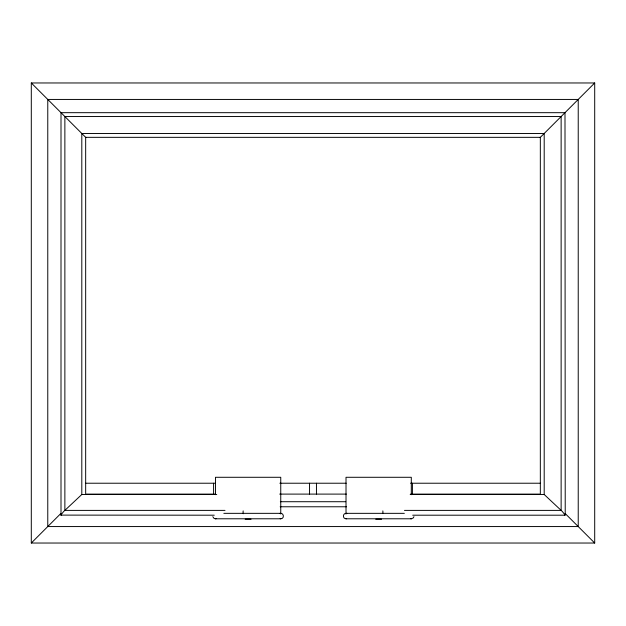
<?xml version="1.0" encoding="UTF-8"?>
<svg xmlns="http://www.w3.org/2000/svg" width="626" height="626" viewBox="0 0 626 626"><rect width="100%" height="100%" fill="white"/><g stroke="black" fill="none" stroke-linecap="round" stroke-linejoin="round"><path stroke-width="0.94" d="M413.958 516.669L413.301 517.913L411.399 518.782L345.912 518.782C342.399 518.79 342.618 513.077 346.115 513.343L404.341 513.343M31.3 543.032L594.7 543.032L594.7 82.968L31.3 82.968L31.3 543.032L60.761 513.563M540.144 137.524L594.7 82.968M216.737 494.501L81.803 494.501L63.711 511.458L60.777 515.112L214.264 515.198M61.489 514.76L61.004 515.198L61.004 112.68L564.996 112.68L565.223 515.112L562.289 511.458L544.197 494.501L410.187 494.501M279.947 513.461C283.727 512.193 284.846 518.727 280.855 518.782L215.367 518.782L214.022 518.367L212.809 516.669M215.367 518.782L216.08 518.711M345.912 518.782L346.616 518.711M85.668 483.225L215.446 483.225M279.845 483.225L346.194 483.225M410.578 483.225L540.332 483.225M215.446 494.102L85.668 494.102L85.668 137.337L540.332 137.337L540.332 494.102L410.578 494.102M279.681 494.102L346.366 494.102M280.338 501.716L345.701 501.716M280.174 506.77L346.569 506.77M225.008 510.393L64.869 510.393L64.869 116.538L561.131 116.538L561.131 510.393L404.459 510.393M223.842 513.343L280.651 513.343M412.706 515.198L564.996 515.198L564.511 514.76M245.173 519.22L251.049 519.22M375.717 519.22L381.594 519.22M410.687 518.711L411.399 518.782M280.151 518.711L280.855 518.782M346.115 513.343L346.82 513.461M565.239 513.563L594.7 543.032M31.3 82.968L85.856 137.524M544.197 494.501L544.197 133.471L81.803 133.471L81.803 494.501M412.409 483.225L412.409 494.102M411.298 494.689L411.298 477.286L346.014 477.286L346.014 514.024M316.459 483.225L316.459 494.102M309.541 483.225L309.541 494.102M280.753 514.024L280.753 477.286L215.469 477.286L215.469 494.689M213.591 483.225L213.591 494.102M382.83 510.902A3.24 1.127 -90 0 1 382.854 513.203M243.224 513.735A3.24 1.127 -90 0 1 243.17 510.902M578.228 99.44L47.772 99.44L47.772 526.56L578.228 526.56L578.228 99.44"/></g></svg>
